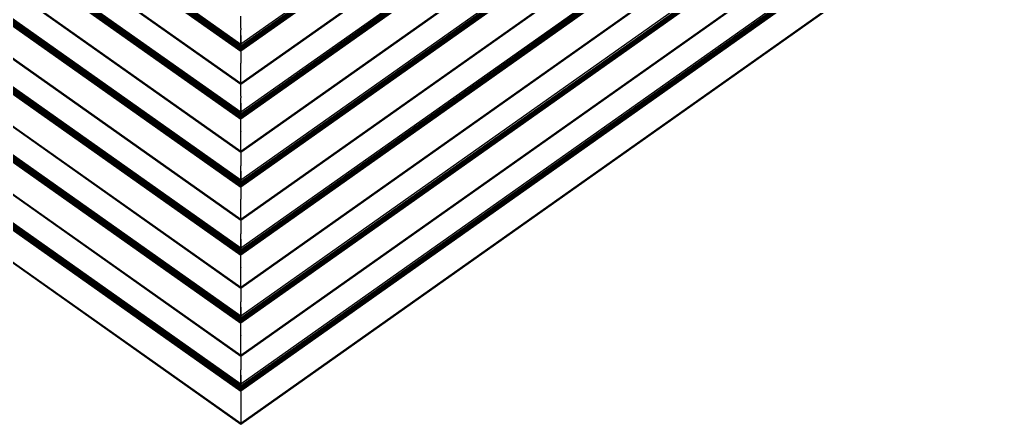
# Model space of a CAD drawing. Header units: inches. Extents: x 10 to 4608, y 10 to 3261.
# Drawn here: x 2988 to 3691, y 1609 to 1895 of the extents above; entities that cross this region are included whole.
import ezdxf

# ---------------------------------------------------------------- set-up
doc = ezdxf.new("R2010")
doc.units = ezdxf.units.IN
doc.header["$MEASUREMENT"] = 0

msp = doc.modelspace()

# ---------------------------------------------------------------- linework, layer by layer
for p, q in [((2597.55, 2259.41), (3144.38, 1872.74)), ((2597.63, 2259.8), (3144.38, 1873.18)), ((2597.85, 2260.19), (3144.38, 1873.74)), ((3144.38, 1874.39), (2598.25, 2260.57)), ((2598.8, 2260.91), (3144.38, 1875.12)), ((2599.48, 2261.19), (3144.38, 1875.88)), ((3144.38, 1876.61), (2600.24, 2261.38)), ((2601.8, 2261.53), (3144.37, 1877.87)), ((3144.38, 1876.61), (3688.53, 2261.38)), ((3144.38, 1875.88), (3689.29, 2261.19)), ((3144.38, 1875.12), (3689.97, 2260.91)), ((3690.52, 2260.57), (3144.38, 1874.39)), ((3144.38, 1873.74), (3690.92, 2260.19)), ((3144.38, 1873.18), (3691.14, 2259.8)), ((3691.21, 2259.41), (3144.38, 1872.74)), ((3144.4, 1877.88), (3686.97, 2261.53)), ((2597.55, 2236.78), (3144.38, 1850.12)), ((3144.38, 1849.78), (2597.63, 2236.4)), ((3144.38, 1849.55), (2597.85, 2236)), ((3144.38, 1850.12), (3691.21, 2236.78)), ((3691.14, 2236.4), (3144.38, 1849.78)), ((3144.38, 1849.55), (3690.92, 2236)), ((2597.55, 2211.33), (3144.37, 1824.67)), ((2597.63, 2211.71), (3144.37, 1825.1)), ((2597.85, 2212.11), (3144.37, 1825.66)), ((3144.37, 1826.32), (2598.25, 2212.49)), ((2598.8, 2212.83), (3144.37, 1827.05)), ((2599.48, 2213.1), (3144.37, 1827.8)), ((3144.37, 1828.54), (2600.24, 2213.3)), ((2601.8, 2213.45), (3144.37, 1829.79)), ((2629.6, 2213.45), (3144.38, 1849.44)), ((3144.37, 1828.54), (3688.53, 2213.3)), ((3144.37, 1827.8), (3689.29, 2213.1)), ((3144.37, 1827.05), (3689.97, 2212.83)), ((3690.52, 2212.49), (3144.37, 1826.32)), ((3144.37, 1825.66), (3690.92, 2212.11)), ((3144.37, 1825.1), (3691.14, 2211.71)), ((3691.21, 2211.33), (3144.37, 1824.67)), ((3144.38, 1849.44), (3659.16, 2213.45)), ((3144.4, 1829.8), (3686.95, 2213.46)), ((2597.55, 2188.7), (3144.37, 1802.04)), ((3144.37, 1801.7), (2597.63, 2188.31)), ((3144.37, 1801.47), (2597.85, 2187.92)), ((3144.37, 1802.04), (3691.21, 2188.7)), ((3691.14, 2188.31), (3144.37, 1801.7)), ((3144.37, 1801.47), (3690.92, 2187.92)), ((2597.55, 2163.24), (3144.38, 1776.58)), ((2597.63, 2163.63), (3144.38, 1777.01)), ((2597.85, 2164.03), (3144.38, 1777.57)), ((3144.38, 1778.23), (2598.25, 2164.41)), ((2598.8, 2164.74), (3144.38, 1778.96)), ((2599.48, 2165.02), (3144.38, 1779.71)), ((3144.38, 1780.45), (2600.24, 2165.22)), ((2601.8, 2165.37), (3144.37, 1781.71)), ((2629.6, 2165.37), (3144.37, 1801.37)), ((3144.37, 1801.37), (3659.16, 2165.37)), ((3144.38, 1780.45), (3688.53, 2165.22)), ((3144.38, 1779.71), (3689.29, 2165.02)), ((3144.38, 1778.96), (3689.97, 2164.74)), ((3690.52, 2164.41), (3144.38, 1778.23)), ((3144.38, 1777.57), (3690.92, 2164.03)), ((3144.38, 1777.01), (3691.14, 2163.63)), ((3691.21, 2163.24), (3144.38, 1776.58)), ((3144.4, 1781.71), (3686.95, 2165.38)), ((2597.55, 2140.62), (3144.38, 1753.95)), ((3144.38, 1753.61), (2597.63, 2140.23)), ((3144.38, 1753.38), (2597.85, 2139.84)), ((3144.38, 1753.95), (3691.21, 2140.62)), ((3691.14, 2140.23), (3144.38, 1753.61)), ((3144.38, 1753.38), (3690.92, 2139.84)), ((3144.37, 1730.15), (2598.25, 2116.32)), ((2598.8, 2116.66), (3144.37, 1730.88)), ((2599.48, 2116.94), (3144.37, 1731.64)), ((3144.37, 1732.37), (2600.24, 2117.13)), ((2601.8, 2117.28), (3144.37, 1733.62)), ((2629.6, 2117.28), (3144.38, 1753.28)), ((3144.37, 1732.37), (3688.53, 2117.13)), ((3144.37, 1731.64), (3689.29, 2116.94)), ((3144.37, 1730.88), (3689.97, 2116.66)), ((3690.52, 2116.32), (3144.37, 1730.15)), ((3144.38, 1753.28), (3659.16, 2117.28)), ((3144.4, 1733.63), (3686.97, 2117.28)), ((2597.55, 2115.16), (3144.37, 1728.5)), ((2597.63, 2115.55), (3144.37, 1728.94)), ((2597.85, 2115.94), (3144.37, 1729.49)), ((3144.37, 1729.49), (3690.92, 2115.94)), ((3144.37, 1728.94), (3691.14, 2115.55)), ((3691.21, 2115.16), (3144.37, 1728.5)), ((2597.55, 2092.53), (3144.37, 1705.87)), ((3144.37, 1705.54), (2597.63, 2092.15)), ((3144.37, 1705.3), (2597.85, 2091.75)), ((3144.37, 1705.87), (3691.21, 2092.53)), ((3691.14, 2092.15), (3144.37, 1705.54)), ((3144.37, 1705.3), (3690.92, 2091.75)), ((2597.63, 2067.46), (3144.38, 1680.85)), ((2597.85, 2067.86), (3144.38, 1681.4)), ((3144.38, 1682.06), (2598.25, 2068.24)), ((2598.8, 2068.58), (3144.38, 1682.79)), ((2599.48, 2068.85), (3144.38, 1683.54)), ((3144.38, 1684.28), (2600.24, 2069.05)), ((2601.8, 2069.2), (3144.37, 1685.54)), ((2629.6, 2069.2), (3144.37, 1705.2)), ((3144.37, 1705.2), (3659.16, 2069.2)), ((3144.38, 1684.28), (3688.53, 2069.05)), ((3144.38, 1683.54), (3689.29, 2068.85)), ((3144.38, 1682.79), (3689.97, 2068.58)), ((3690.52, 2068.24), (3144.38, 1682.06)), ((3144.38, 1681.4), (3690.92, 2067.86)), ((3144.38, 1680.85), (3691.14, 2067.46)), ((3144.4, 1685.55), (3686.97, 2069.2)), ((2597.55, 2067.08), (3144.38, 1680.41)), ((3691.21, 2067.08), (3144.38, 1680.41)), ((2597.55, 2044.45), (3144.38, 1657.78)), ((3144.38, 1657.45), (2597.63, 2044.06)), ((3144.38, 1657.21), (2597.85, 2043.67)), ((3144.38, 1657.78), (3691.21, 2044.45)), ((3691.14, 2044.06), (3144.38, 1657.45)), ((3144.38, 1657.21), (3690.92, 2043.67)), ((2597.55, 2018.99), (3144.38, 1632.33)), ((2597.63, 2019.38), (3144.38, 1632.76)), ((2597.85, 2019.78), (3144.38, 1633.32)), ((3144.38, 1633.98), (2598.25, 2020.16)), ((2598.8, 2020.49), (3144.38, 1634.71)), ((2599.48, 2020.77), (3144.38, 1635.46)), ((3144.38, 1636.2), (2600.24, 2020.97)), ((2601.8, 2021.12), (3144.37, 1637.46)), ((2629.6, 2021.12), (3144.38, 1657.11)), ((3144.38, 1657.11), (3659.16, 2021.12)), ((3144.38, 1636.2), (3688.53, 2020.97)), ((3144.38, 1635.46), (3689.29, 2020.77)), ((3144.38, 1634.71), (3689.97, 2020.49)), ((3690.52, 2020.16), (3144.38, 1633.98)), ((3144.38, 1633.32), (3690.92, 2019.78)), ((3144.38, 1632.76), (3691.14, 2019.38)), ((3691.21, 2018.99), (3144.38, 1632.33)), ((3144.4, 1637.46), (3686.97, 2021.12)), ((2597.55, 1996.37), (3144.38, 1609.7)), ((3144.38, 1609.36), (2597.63, 1995.98)), ((3144.38, 1609.13), (2597.85, 1995.59)), ((2598.25, 1995.21), (3144.38, 1609.03)), ((3144.38, 1609.7), (3691.21, 1996.37)), ((3691.14, 1995.98), (3144.38, 1609.36)), ((3144.38, 1609.13), (3690.92, 1995.59)), ((3144.38, 1609.03), (3690.52, 1995.21)), ((3144.38, 1889.12), (3144.38, 1897.53)), ((3144.38, 1889.12), (3144.37, 1888.9)), ((3144.37, 1888.9), (3144.37, 1887.8)), ((3144.38, 1887.47), (3144.37, 1887.8)), ((3144.37, 1887.26), (3144.38, 1887.47)), ((3144.38, 1886.74), (3144.37, 1887.26)), ((3144.37, 1886.57), (3144.38, 1886.74)), ((3144.38, 1885.98), (3144.37, 1886.57)), ((3144.37, 1885.18), (3144.38, 1885.25)), ((3144.38, 1884), (3144.37, 1885.18)), ((3144.38, 1885.25), (3144.38, 1885.98)), ((3144.37, 1877.87), (3144.38, 1884)), ((3144.37, 1877.87), (3144.38, 1876.88)), ((3144.38, 1884), (3144.4, 1877.88)), ((3144.4, 1877.88), (3144.38, 1876.88)), ((3144.38, 1872.74), (3144.37, 1864.25)), ((3144.38, 1876.88), (3144.38, 1876.61)), ((3144.38, 1876.61), (3144.38, 1875.88)), ((3144.38, 1875.88), (3144.38, 1875.12)), ((3144.38, 1875.12), (3144.38, 1874.39)), ((3144.38, 1874.39), (3144.38, 1873.74)), ((3144.38, 1873.74), (3144.38, 1873.18)), ((3144.38, 1873.18), (3144.38, 1872.74)), ((3144.38, 1864.21), (3144.37, 1864.25)), ((3144.37, 1864.13), (3144.38, 1864.21)), ((3144.38, 1864.08), (3144.37, 1864.13)), ((3144.37, 1863.86), (3144.38, 1864.08)), ((3144.38, 1863.78), (3144.37, 1863.86)), ((3144.37, 1851), (3144.38, 1863.74)), ((3144.38, 1863.74), (3144.38, 1863.78)), ((3144.37, 1851), (3144.38, 1850.12)), ((3144.37, 1850.05), (3144.38, 1850.12)), ((3144.37, 1850.05), (3144.38, 1849.78)), ((3144.38, 1849.78), (3144.37, 1849.71)), ((3144.37, 1849.71), (3144.38, 1849.55)), ((3144.38, 1849.55), (3144.37, 1849.5)), ((3144.38, 1849.44), (3144.37, 1849.5)), ((3144.38, 1841.03), (3144.38, 1849.44)), ((3144.38, 1841.03), (3144.37, 1840.82)), ((3144.37, 1840.82), (3144.37, 1839.72)), ((3144.38, 1839.38), (3144.37, 1839.72)), ((3144.37, 1839.17), (3144.38, 1839.38)), ((3144.38, 1838.65), (3144.37, 1839.17)), ((3144.37, 1838.49), (3144.38, 1838.65)), ((3144.38, 1837.9), (3144.37, 1838.49)), ((3144.37, 1837.1), (3144.38, 1837.17)), ((3144.38, 1836.33), (3144.37, 1837.1)), ((3144.37, 1835.92), (3144.38, 1836.33)), ((3144.37, 1829.79), (3144.37, 1835.92)), ((3144.37, 1835.92), (3144.4, 1829.8)), ((3144.38, 1837.17), (3144.38, 1837.9)), ((3144.4, 1829.8), (3144.37, 1829.29)), ((3144.37, 1829.79), (3144.37, 1829.29)), ((3144.37, 1829.29), (3144.37, 1828.54)), ((3144.37, 1828.54), (3144.37, 1827.8)), ((3144.37, 1827.8), (3144.37, 1827.05)), ((3144.37, 1827.05), (3144.37, 1826.32)), ((3144.37, 1826.32), (3144.37, 1825.66)), ((3144.37, 1825.66), (3144.37, 1825.1)), ((3144.37, 1825.1), (3144.37, 1824.67)), ((3144.38, 1816.2), (3144.37, 1824.67)), ((3144.37, 1816.17), (3144.38, 1816.2)), ((3144.37, 1816.04), (3144.37, 1816.17)), ((3144.37, 1816.04), (3144.38, 1815.99)), ((3144.38, 1815.99), (3144.37, 1815.78)), ((3144.37, 1815.78), (3144.38, 1815.65)), ((3144.37, 1802.04), (3144.38, 1815.65)), ((3144.37, 1802.04), (3144.37, 1801.7)), ((3144.37, 1801.47), (3144.37, 1801.7)), ((3144.37, 1801.37), (3144.37, 1801.47)), ((3144.37, 1801.37), (3144.38, 1792.95)), ((3144.38, 1792.95), (3144.37, 1792.74)), ((3144.37, 1792.74), (3144.37, 1791.63)), ((3144.38, 1791.3), (3144.37, 1791.63)), ((3144.37, 1791.09), (3144.38, 1791.3)), ((3144.38, 1790.57), (3144.37, 1791.09)), ((3144.37, 1790.4), (3144.38, 1790.57)), ((3144.38, 1789.82), (3144.37, 1790.4)), ((3144.37, 1789.01), (3144.38, 1789.08)), ((3144.38, 1787.83), (3144.37, 1789.01)), ((3144.37, 1781.71), (3144.38, 1787.83)), ((3144.38, 1789.08), (3144.38, 1789.82)), ((3144.38, 1787.83), (3144.4, 1781.71)), ((3144.37, 1781.71), (3144.38, 1780.72)), ((3144.4, 1781.71), (3144.38, 1780.72)), ((3144.38, 1780.72), (3144.38, 1780.45)), ((3144.38, 1780.45), (3144.38, 1779.71)), ((3144.38, 1779.71), (3144.38, 1778.96)), ((3144.38, 1778.96), (3144.38, 1778.23)), ((3144.38, 1776.58), (3144.37, 1768.09)), ((3144.38, 1778.23), (3144.38, 1777.57)), ((3144.38, 1777.57), (3144.38, 1777.01)), ((3144.38, 1777.01), (3144.38, 1776.58)), ((3144.38, 1768.04), (3144.37, 1768.09)), ((3144.37, 1767.96), (3144.38, 1768.04)), ((3144.38, 1767.91), (3144.37, 1767.96)), ((3144.37, 1767.69), (3144.38, 1767.91)), ((3144.38, 1767.62), (3144.37, 1767.69)), ((3144.37, 1754.84), (3144.38, 1767.57)), ((3144.38, 1767.57), (3144.38, 1767.62)), ((3144.37, 1754.84), (3144.38, 1753.95)), ((3144.37, 1753.88), (3144.38, 1753.95)), ((3144.37, 1753.88), (3144.38, 1753.61)), ((3144.38, 1753.61), (3144.37, 1753.54)), ((3144.37, 1753.54), (3144.38, 1753.38)), ((3144.38, 1753.38), (3144.37, 1753.34)), ((3144.38, 1753.28), (3144.37, 1753.34)), ((3144.38, 1753.28), (3144.38, 1744.87)), ((3144.38, 1744.87), (3144.37, 1744.65)), ((3144.37, 1744.65), (3144.37, 1743.55)), ((3144.38, 1743.22), (3144.37, 1743.55)), ((3144.37, 1743.01), (3144.38, 1743.22)), ((3144.38, 1742.49), (3144.37, 1743.01)), ((3144.37, 1742.32), (3144.38, 1742.49)), ((3144.38, 1741.73), (3144.37, 1742.32)), ((3144.37, 1740.93), (3144.38, 1741)), ((3144.38, 1740.17), (3144.37, 1740.93)), ((3144.37, 1739.75), (3144.38, 1740.17)), ((3144.37, 1733.62), (3144.37, 1739.75)), ((3144.37, 1739.75), (3144.4, 1733.63)), ((3144.38, 1741), (3144.38, 1741.73)), ((3144.4, 1733.63), (3144.37, 1733.12)), ((3144.37, 1733.62), (3144.37, 1733.12)), ((3144.37, 1733.12), (3144.37, 1732.37)), ((3144.37, 1732.37), (3144.37, 1731.64)), ((3144.37, 1731.64), (3144.37, 1730.88)), ((3144.37, 1730.88), (3144.37, 1730.15)), ((3144.37, 1730.15), (3144.37, 1729.49)), ((3144.37, 1729.49), (3144.37, 1728.94)), ((3144.37, 1728.94), (3144.37, 1728.5)), ((3144.38, 1720.03), (3144.37, 1728.5)), ((3144.37, 1720), (3144.38, 1720.03)), ((3144.37, 1719.88), (3144.37, 1720)), ((3144.37, 1719.88), (3144.38, 1719.83)), ((3144.38, 1719.83), (3144.37, 1719.61)), ((3144.37, 1719.61), (3144.38, 1719.49)), ((3144.37, 1705.87), (3144.38, 1719.49)), ((3144.37, 1705.87), (3144.37, 1705.54)), ((3144.37, 1705.3), (3144.37, 1705.54)), ((3144.37, 1705.2), (3144.37, 1705.3)), ((3144.37, 1705.2), (3144.38, 1696.78)), ((3144.38, 1696.78), (3144.37, 1696.57)), ((3144.37, 1696.57), (3144.37, 1695.47)), ((3144.38, 1695.13), (3144.37, 1695.47)), ((3144.37, 1694.92), (3144.38, 1695.13)), ((3144.38, 1694.4), (3144.37, 1694.92)), ((3144.37, 1694.24), (3144.38, 1694.4)), ((3144.38, 1693.65), (3144.37, 1694.24)), ((3144.37, 1692.85), (3144.38, 1692.92)), ((3144.38, 1691.66), (3144.37, 1692.85)), ((3144.37, 1685.54), (3144.38, 1691.66)), ((3144.38, 1692.92), (3144.38, 1693.65)), ((3144.38, 1691.66), (3144.4, 1685.55)), ((3144.37, 1685.54), (3144.38, 1684.55)), ((3144.4, 1685.55), (3144.38, 1684.55)), ((3144.38, 1684.55), (3144.38, 1684.28)), ((3144.38, 1684.28), (3144.38, 1683.54)), ((3144.38, 1683.54), (3144.38, 1682.79)), ((3144.38, 1682.79), (3144.38, 1682.06)), ((3144.38, 1682.06), (3144.38, 1681.4)), ((3144.38, 1681.4), (3144.38, 1680.85)), ((3144.38, 1680.85), (3144.38, 1680.41)), ((3144.38, 1671.95), (3144.38, 1680.41)), ((3144.37, 1671.92), (3144.38, 1671.95)), ((3144.38, 1671.86), (3144.37, 1671.92)), ((3144.37, 1671.79), (3144.38, 1671.86)), ((3144.37, 1671.79), (3144.38, 1671.74)), ((3144.38, 1671.74), (3144.37, 1671.53)), ((3144.38, 1671.45), (3144.37, 1671.53)), ((3144.37, 1658.67), (3144.38, 1671.4)), ((3144.38, 1671.45), (3144.38, 1671.4)), ((3144.37, 1658.67), (3144.38, 1657.78)), ((3144.37, 1657.71), (3144.38, 1657.78)), ((3144.37, 1657.71), (3144.38, 1657.45)), ((3144.38, 1657.45), (3144.37, 1657.37)), ((3144.37, 1657.37), (3144.38, 1657.21)), ((3144.38, 1657.21), (3144.37, 1657.17)), ((3144.38, 1657.11), (3144.37, 1657.17)), ((3144.38, 1657.11), (3144.38, 1648.7)), ((3144.38, 1648.7), (3144.37, 1648.49)), ((3144.37, 1648.49), (3144.37, 1647.38)), ((3144.38, 1647.05), (3144.37, 1647.38)), ((3144.37, 1646.84), (3144.38, 1647.05)), ((3144.38, 1646.32), (3144.37, 1646.84)), ((3144.37, 1646.15), (3144.38, 1646.32)), ((3144.38, 1645.57), (3144.37, 1646.15)), ((3144.38, 1644.83), (3144.38, 1645.57)), ((3144.37, 1644.76), (3144.38, 1644.83)), ((3144.38, 1643.58), (3144.37, 1644.76)), ((3144.37, 1637.46), (3144.38, 1643.58)), ((3144.38, 1643.58), (3144.4, 1637.46)), ((3144.37, 1637.46), (3144.38, 1636.47)), ((3144.38, 1632.33), (3144.37, 1610.59)), ((3144.4, 1637.46), (3144.38, 1636.47)), ((3144.38, 1636.47), (3144.38, 1636.2)), ((3144.38, 1636.2), (3144.38, 1635.46)), ((3144.38, 1635.46), (3144.38, 1634.71)), ((3144.38, 1634.71), (3144.38, 1633.98)), ((3144.38, 1633.98), (3144.38, 1633.32)), ((3144.38, 1633.32), (3144.38, 1632.76)), ((3144.38, 1632.76), (3144.38, 1632.33)), ((3144.37, 1610.59), (3144.38, 1609.7)), ((3144.37, 1609.63), (3144.38, 1609.7)), ((3144.37, 1609.63), (3144.38, 1609.36)), ((3144.38, 1609.36), (3144.37, 1609.29)), ((3144.37, 1609.29), (3144.38, 1609.13)), ((3144.38, 1609.13), (3144.37, 1609.09)), ((3144.38, 1609.03), (3144.37, 1609.09))]:
    msp.add_line(p, q)

doc.saveas('drawing.dxf')
